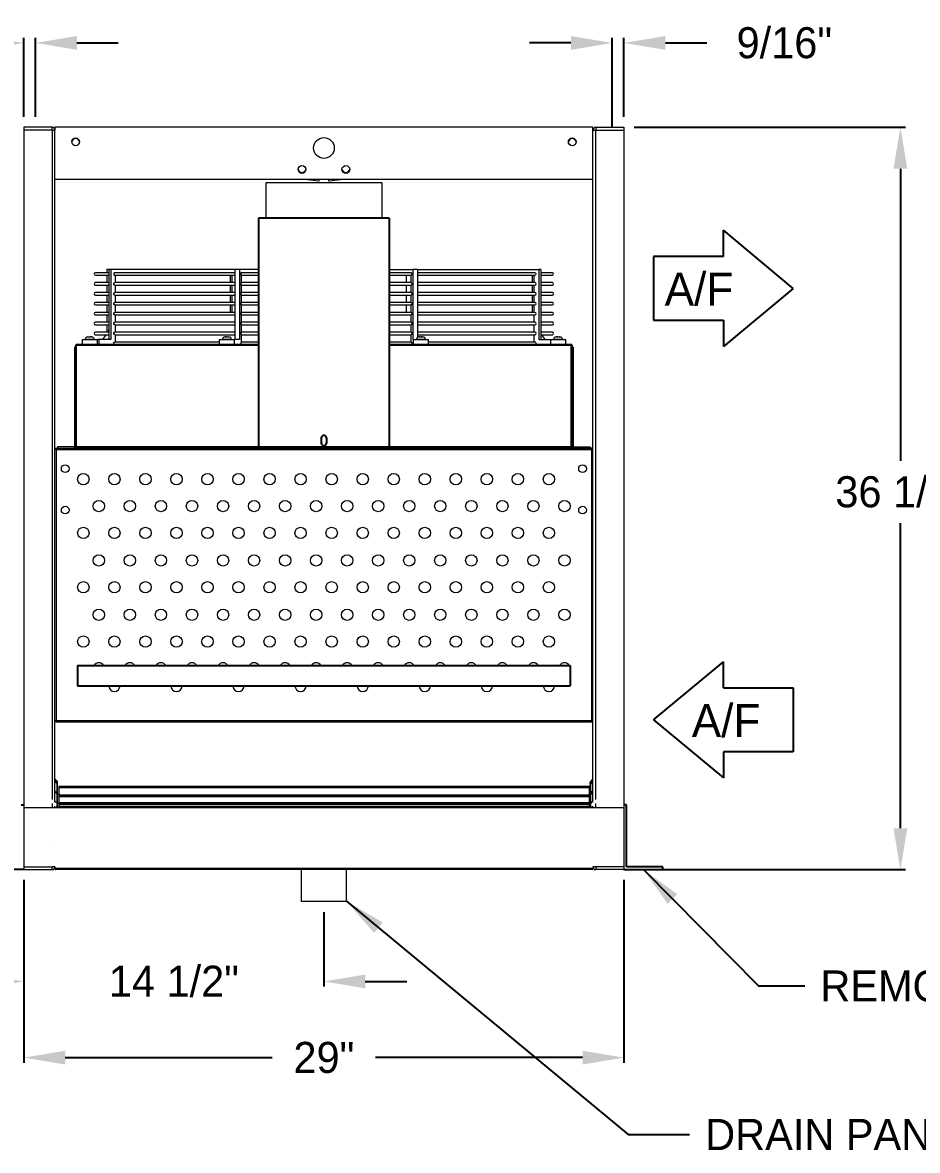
# Model space of a CAD drawing. Extents: x 6 to 271, y -23 to 146.
# Drawn here: x 62 to 105.2, y 32.1 to 86.6 of the extents above; entities that cross this region are included whole.
import ezdxf

# ---------------------------------------------------------------- set-up
doc = ezdxf.new("R2010")
doc.units = 0
doc.header["$MEASUREMENT"] = 0
doc.layers.get('0').update_dxf_attribs({"linetype": 'CONTINUOUS'})
doc.layers.get('Defpoints').update_dxf_attribs({"linetype": 'CONTINUOUS'})
doc.dimstyles.get("Standard").update_dxf_attribs({"dimtxt": 1.5, "dimasz": 2, "dimexe": 0.25, "dimexo": 0.5, "dimgap": 0.75, "dimtad": 0, "dimtih": 1, "dimtoh": 1, "dimdec": 4, "dimzin": 0, "dimdsep": 46, "dimlunit": 5, "dimtxsty": 'STANDARD', "dimcen": 0.125, "dimclrd": 1, "dimclre": 1, "dimclrt": 1, "dimadec": 0, "dimazin": 0, "dimtfac": 1, "dimtdec": 4, "dimtofl": 0, "dimtmove": 0, "dimatfit": 3, "dimfxl": 1, "dimfrac": 2, "dimtolj": 1, "dimtzin": 0, "dimarcsym": 0})

# ---------------------------------------------------------------- blocks, each defined once
blk = doc.blocks.new('*D24')
at = {"color": 7, "lineweight": -2}
for p, q in [((62.042, 45.186), (62.042, 36.347)), ((91.042, 45.186), (91.042, 36.347)), ((64.042, 36.597), (74.042, 36.597)), ((89.042, 36.597), (79.042, 36.597))]:
    blk.add_line(p, q, dxfattribs=at)
at = {"color": 7}
for points in [[(64.042, 36.93), (64.042, 36.263), (62.042, 36.597)], [(89.042, 36.93), (89.042, 36.263), (91.042, 36.597)]]:
    blk.add_solid(points, dxfattribs=at)
at = {"layer": 'Defpoints', "color": 0}
for p in [(62.042, 45.686), (91.042, 45.686), (91.042, 36.597)]:
    blk.add_point(p, dxfattribs=at)
at = {"color": 7, "insert": (76.542, 36.597), "char_height": 1.5, "attachment_point": 5}
blk.add_mtext('\\A1;29"', dxfattribs=at)
blk = doc.blocks.new('*D25')
at = {"color": 7, "lineweight": -2}
for p, q in [((62.042, 45.186), (62.042, 40.03)), ((76.542, 43.635), (76.542, 40.03)), ((60.042, 40.28), (58.042, 40.28)), ((78.542, 40.28), (80.542, 40.28))]:
    blk.add_line(p, q, dxfattribs=at)
at = {"color": 7}
for points in [[(60.042, 40.613), (60.042, 39.947), (62.042, 40.28)], [(78.542, 40.613), (78.542, 39.947), (76.542, 40.28)]]:
    blk.add_solid(points, dxfattribs=at)
at = {"layer": 'Defpoints', "color": 0}
for p in [(62.042, 45.686), (76.542, 44.135), (62.042, 40.28)]:
    blk.add_point(p, dxfattribs=at)
at = {"color": 7, "insert": (69.292, 40.28), "char_height": 1.5, "attachment_point": 5}
blk.add_mtext('\\A1;14 1/2"', dxfattribs=at)
blk = doc.blocks.new('Air Flow Arror')
for p, q in [((-1.543, 6.735), (-4.35, 3.368)), ((-1.543, 6.735), (1.263, 3.368)), ((-3.087, 3.368), (-4.35, 3.368)), ((-3.087, 3.368), (-3.087, 0)), ((0, 0), (0, 3.368)), ((0, 3.368), (1.263, 3.368)), ((-3.087, 0), (0, 0))]:
    blk.add_line(p, q)
blk.add_text('A/F', height=1.5938, rotation=90).set_placement((-0.712, 0.532))
blk = doc.blocks.new('099front')
at = {"color": 0, "ltscale": 7}
for p, q in [((59.351, 106.851), (53.039, 106.851)), ((53.039, 106.851), (53.039, 95.789)), ((59.351, 106.851), (59.351, 95.789)), ((56.07, 96.226), (56.07, 95.976)), ((56.32, 96.226), (56.32, 95.976)), ((53.039, 95.789), (59.351, 95.789))]:
    blk.add_line(p, q, dxfattribs=at)
for centre, start, end in [((56.195, 96.226), 0, 180), ((56.195, 95.976), 180, 0)]:
    blk.add_arc(centre, 0.125, start, end, dxfattribs=at)
blk = doc.blocks.new('*D29')
at = {"color": 7, "lineweight": -2}
for p, q in [((88.479, 85.64), (86.479, 85.64)), ((90.479, 82.061), (90.479, 85.89)), ((91.042, 82.061), (91.042, 85.89)), ((93.042, 85.64), (95.042, 85.64))]:
    blk.add_line(p, q, dxfattribs=at)
at = {"color": 7}
for points in [[(88.479, 85.973), (88.479, 85.306), (90.479, 85.64)], [(93.042, 85.973), (93.042, 85.306), (91.042, 85.64)]]:
    blk.add_solid(points, dxfattribs=at)
at = {"layer": 'Defpoints', "color": 0}
for p in [(90.479, 85.64), (90.479, 81.561), (91.042, 81.561)]:
    blk.add_point(p, dxfattribs=at)
at = {"color": 7, "insert": (98.792, 85.64), "char_height": 1.5, "attachment_point": 5}
blk.add_mtext('\\A1;9/16"', dxfattribs=at)
blk = doc.blocks.new('*D30')
at = {"color": 7, "lineweight": -2}
for p, q in [((60.042, 85.64), (58.042, 85.64)), ((62.042, 82.061), (62.042, 85.89)), ((62.604, 82.061), (62.604, 85.89)), ((64.604, 85.64), (66.604, 85.64))]:
    blk.add_line(p, q, dxfattribs=at)
at = {"color": 7}
for points in [[(60.042, 85.973), (60.042, 85.306), (62.042, 85.64)], [(64.604, 85.973), (64.604, 85.306), (62.604, 85.64)]]:
    blk.add_solid(points, dxfattribs=at)
at = {"layer": 'Defpoints', "color": 0}
for p in [(62.042, 85.64), (62.042, 81.561), (62.604, 81.561)]:
    blk.add_point(p, dxfattribs=at)
at = {"color": 7, "insert": (54.292, 85.64), "char_height": 1.5, "attachment_point": 5}
blk.add_mtext('\\A1;9/16"', dxfattribs=at)

msp = doc.modelspace()

# ---------------------------------------------------------------- linework, layer by layer
at = {"color": 7}
for p, q in [((90.47937, 81.56115), (90.47937, 82.69533)), ((91.54187, 81.56115), (104.65054, 81.56115)), ((104.40054, 79.56115), (104.40054, 65.43615)), ((104.40054, 47.68615), (104.40054, 62.43615)), ((92.47735, 52.92087), (95.84505, 55.72717)), ((95.84505, 54.46433), (95.84505, 55.72717)), ((64.64187, 55.54908), (88.44187, 55.54908)), ((64.64187, 55.54908), (64.64187, 54.56965)), ((88.44187, 55.54908), (88.44187, 54.56965)), ((64.64187, 54.56965), (88.44187, 54.56965)), ((95.84505, 54.46433), (99.21275, 54.46433)), ((99.21275, 54.46433), (99.21275, 51.3774)), ((92.47735, 52.92087), (95.84505, 50.11456)), ((99.21275, 51.3774), (95.84505, 51.3774)), ((95.84505, 51.3774), (95.84505, 50.11456)), ((61.91687, 48.81115), (62.04187, 48.81115)), ((91.16687, 48.81115), (91.04187, 48.81115)), ((91.16687, 45.81115), (91.16687, 48.81115)), ((92.91687, 45.81115), (91.16687, 45.81115)), ((92.91687, 45.68615), (92.91687, 45.81115)), ((62.04187, 45.68615), (60.16687, 45.68615)), ((91.04187, 45.68615), (92.91687, 45.68615)), ((91.54187, 45.68615), (104.65054, 45.68615))]:
    msp.add_line(p, q, dxfattribs=at)
at = {"color": 7, "linetype": 'Continuous', "lineweight": 15}
for p, q in [((62.04187, 81.56115), (62.04187, 81.42665)), ((63.40637, 81.56115), (62.04187, 81.56115)), ((63.40637, 81.42665), (62.04187, 81.42665)), ((62.04187, 81.42565), (62.04187, 45.82165)), ((63.40637, 81.42565), (62.04187, 81.42565)), ((63.40637, 81.42665), (63.40637, 81.56115)), ((63.40637, 81.42565), (63.54187, 81.42565)), ((63.40637, 81.42565), (63.40637, 49.07531)), ((89.54187, 81.56115), (63.54187, 81.56115)), ((63.54187, 81.56115), (63.54187, 81.42565)), ((63.54187, 48.93983), (63.54187, 81.42565)), ((89.54187, 81.42565), (89.54187, 81.56115)), ((89.54187, 81.42565), (89.67737, 81.42565)), ((89.54187, 48.93983), (89.54187, 81.42565)), ((89.67737, 81.56115), (89.67737, 81.42665)), ((89.67737, 81.56115), (91.04187, 81.56115)), ((89.67737, 81.42665), (91.04187, 81.42665)), ((89.67737, 81.42565), (91.04187, 81.42565)), ((89.67737, 49.07531), (89.67737, 81.42565)), ((91.04187, 81.56115), (91.04187, 81.42665)), ((91.04187, 81.42565), (91.04187, 45.82165)), ((63.54187, 79.06115), (89.54187, 79.06115)), ((76.30296, 78.96483), (75.46819, 79.06115)), ((76.31407, 79.06115), (76.30296, 78.96483)), ((76.78079, 78.96483), (76.76967, 79.06115)), ((77.61555, 79.06115), (76.78079, 78.96483)), ((79.35437, 78.87215), (73.72937, 78.87215)), ((66.05485, 74.68615), (66.05485, 74.53127)), ((66.14823, 74.68615), (66.05485, 74.68615)), ((66.2416, 74.68615), (66.14823, 74.68615)), ((66.14823, 74.68615), (66.14823, 71.30515)), ((66.2416, 74.68615), (66.2416, 71.30515)), ((72.23668, 74.68615), (66.2416, 74.68615)), ((72.46211, 74.68615), (72.23668, 74.68615)), ((72.23668, 74.68615), (72.23668, 71.30515)), ((72.46211, 74.68615), (72.46211, 71.30515)), ((73.38562, 74.68615), (72.46211, 74.68615)), ((79.69812, 74.68615), (80.84706, 74.68615)), ((80.84706, 74.68615), (80.84706, 71.30515)), ((81.07249, 74.68615), (80.84706, 74.68615)), ((81.07249, 74.68615), (81.07249, 71.41324)), ((81.07249, 74.68615), (86.93551, 74.68615)), ((86.93551, 74.68615), (86.93551, 71.30515)), ((87.02889, 74.68615), (86.93551, 74.68615)), ((87.02889, 74.68615), (87.02889, 71.30515)), ((66.14823, 74.53127), (65.50176, 74.53127)), ((65.50176, 74.41127), (66.14823, 74.41127)), ((66.05485, 74.41127), (66.05485, 74.0526)), ((66.43801, 74.41127), (72.23668, 74.41127)), ((72.23668, 74.53127), (66.43807, 74.53127)), ((66.46703, 74.0526), (66.46703, 74.41127)), ((72.01126, 74.41127), (72.01126, 74.0526)), ((72.10463, 74.0526), (72.10463, 74.41127)), ((72.54346, 74.41127), (73.38562, 74.41127)), ((73.38562, 74.53127), (72.54359, 74.53127)), ((72.55548, 74.0526), (72.55548, 74.41127)), ((80.76674, 74.53127), (79.69812, 74.53127)), ((79.69812, 74.41127), (80.76674, 74.41127)), ((80.52826, 74.0526), (80.52826, 74.41127)), ((80.75368, 74.0526), (80.75368, 74.41127)), ((86.74161, 74.53127), (81.07249, 74.53127)), ((81.07249, 74.41127), (86.74161, 74.41127)), ((86.61671, 74.0526), (86.61671, 74.41127)), ((86.71009, 74.0526), (86.71009, 74.41127)), ((87.58199, 74.53127), (87.02889, 74.53127)), ((87.02889, 74.41127), (87.58199, 74.41127)), ((66.14823, 74.0526), (65.50176, 74.0526)), ((65.50176, 73.9326), (66.14823, 73.9326)), ((66.05485, 73.9326), (66.05485, 73.57394)), ((66.43801, 73.9326), (72.23668, 73.9326)), ((72.23668, 74.0526), (66.43807, 74.0526)), ((66.46703, 73.57394), (66.46703, 73.9326)), ((72.01126, 73.9326), (72.01126, 73.57394)), ((72.10463, 73.57394), (72.10463, 73.9326)), ((72.54346, 73.9326), (73.38562, 73.9326)), ((73.38562, 74.0526), (72.54359, 74.0526)), ((72.55548, 73.57394), (72.55548, 73.9326)), ((80.76674, 74.0526), (79.69812, 74.0526)), ((79.69812, 73.9326), (80.76674, 73.9326)), ((80.52826, 73.57394), (80.52826, 73.9326)), ((80.75368, 73.57394), (80.75368, 73.9326)), ((86.74161, 74.0526), (81.07249, 74.0526)), ((81.07249, 73.9326), (86.74161, 73.9326)), ((86.61671, 73.57394), (86.61671, 73.9326)), ((86.71009, 73.57394), (86.71009, 73.9326)), ((87.58199, 74.0526), (87.02889, 74.0526)), ((87.02889, 73.9326), (87.58199, 73.9326)), ((66.14823, 73.57394), (65.50176, 73.57394)), ((65.50176, 73.45394), (66.14823, 73.45394)), ((66.14823, 73.09527), (65.50176, 73.09527)), ((66.05485, 73.45394), (66.05485, 73.09527)), ((66.43801, 73.45394), (72.23668, 73.45394)), ((72.23668, 73.57394), (66.43807, 73.57394)), ((72.23668, 73.09527), (66.43807, 73.09527)), ((66.46703, 73.09527), (66.46703, 73.45394)), ((72.01126, 73.45394), (72.01126, 73.09527)), ((72.10463, 73.09527), (72.10463, 73.45394)), ((72.54346, 73.45394), (73.38562, 73.45394)), ((73.38562, 73.57394), (72.54359, 73.57394)), ((73.38562, 73.09527), (72.54359, 73.09527)), ((72.55548, 73.09527), (72.55548, 73.45394)), ((80.76674, 73.57394), (79.69812, 73.57394)), ((79.69812, 73.45394), (80.76674, 73.45394)), ((80.76674, 73.09527), (79.69812, 73.09527)), ((80.52826, 73.09527), (80.52826, 73.45394)), ((80.75368, 73.09527), (80.75368, 73.45394)), ((86.74161, 73.57394), (81.07249, 73.57394)), ((81.07249, 73.45394), (86.74161, 73.45394)), ((86.74161, 73.09527), (81.07249, 73.09527)), ((86.61671, 73.09527), (86.61671, 73.45394)), ((86.71009, 73.09527), (86.71009, 73.45394)), ((87.58199, 73.57394), (87.02889, 73.57394)), ((87.02889, 73.45394), (87.58199, 73.45394)), ((87.58199, 73.09527), (87.02889, 73.09527)), ((65.50176, 72.97527), (66.14823, 72.97527)), ((66.14823, 72.6166), (65.50176, 72.6166)), ((66.05485, 72.97527), (66.05485, 72.6166)), ((66.43801, 72.97527), (72.23668, 72.97527)), ((72.23668, 72.6166), (66.43807, 72.6166)), ((66.46703, 72.6166), (66.46703, 72.97527)), ((72.01126, 72.97527), (72.01126, 72.6166)), ((72.10463, 72.6166), (72.10463, 72.97527)), ((72.54346, 72.97527), (73.38562, 72.97527)), ((73.38562, 72.6166), (72.54359, 72.6166)), ((72.55548, 72.6166), (72.55548, 72.97527)), ((79.69812, 72.97527), (80.76674, 72.97527)), ((80.76674, 72.6166), (79.69812, 72.6166)), ((80.52826, 72.6166), (80.52826, 72.97527)), ((80.75368, 72.6166), (80.75368, 72.97527)), ((81.07249, 72.97527), (86.74161, 72.97527)), ((86.74161, 72.6166), (81.07249, 72.6166)), ((86.61671, 72.6166), (86.61671, 72.97527)), ((86.71009, 72.6166), (86.71009, 72.97527)), ((87.02889, 72.97527), (87.58199, 72.97527)), ((87.58199, 72.6166), (87.02889, 72.6166)), ((65.50176, 72.49661), (66.14823, 72.49661)), ((66.14823, 72.13794), (65.50176, 72.13794)), ((65.50176, 72.01794), (66.14823, 72.01794)), ((66.05485, 72.49661), (66.05485, 72.13794)), ((66.05485, 72.01794), (66.05485, 71.65927)), ((66.43801, 72.49661), (72.23668, 72.49661)), ((66.43801, 72.01794), (72.23668, 72.01794)), ((72.23668, 72.13794), (66.43807, 72.13794)), ((66.46703, 72.13794), (66.46703, 72.49661)), ((66.46703, 71.65927), (66.46703, 72.01794)), ((72.54346, 72.49661), (73.38562, 72.49661)), ((72.54346, 72.01794), (73.38562, 72.01794)), ((73.38562, 72.13794), (72.54359, 72.13794)), ((72.55548, 72.13794), (72.55548, 72.49661)), ((72.55548, 71.65927), (72.55548, 72.01794)), ((79.69812, 72.49661), (80.76674, 72.49661)), ((80.76674, 72.13794), (79.69812, 72.13794)), ((79.69812, 72.01794), (80.76674, 72.01794)), ((80.75368, 72.13794), (80.75368, 72.49661)), ((80.75368, 71.65927), (80.75368, 72.01794)), ((81.07249, 72.49661), (86.74161, 72.49661)), ((86.74161, 72.13794), (81.07249, 72.13794)), ((81.07249, 72.01794), (86.74161, 72.01794)), ((86.71009, 72.13794), (86.71009, 72.49661)), ((86.71009, 71.65927), (86.71009, 72.01794)), ((87.02889, 72.49661), (87.58199, 72.49661)), ((87.58199, 72.13794), (87.02889, 72.13794)), ((87.02889, 72.01794), (87.58199, 72.01794)), ((65.1296, 71.43015), (65.12975, 71.43015)), ((65.13248, 71.43015), (65.12975, 71.43015)), ((65.13248, 71.43015), (65.14299, 71.43015)), ((65.15367, 71.43015), (65.14299, 71.43015)), ((65.15367, 71.43015), (65.22971, 71.43015)), ((65.24126, 71.43015), (65.22971, 71.43015)), ((65.24754, 71.43015), (65.24126, 71.43015)), ((65.24754, 71.43015), (65.27291, 71.43015)), ((65.28745, 71.43015), (65.27291, 71.43015)), ((65.28745, 71.43015), (65.3191, 71.43015)), ((66.14823, 71.65927), (65.50176, 71.65927)), ((65.50176, 71.53927), (66.14823, 71.53927)), ((66.43801, 71.53927), (72.23668, 71.53927)), ((72.23668, 71.65927), (66.43807, 71.65927)), ((66.46703, 71.18061), (66.46703, 71.53927)), ((71.75925, 71.43015), (71.7909, 71.43015)), ((71.80544, 71.43015), (71.7909, 71.43015)), ((71.80544, 71.43015), (71.83081, 71.43015)), ((71.83709, 71.43015), (71.83081, 71.43015)), ((71.84864, 71.43015), (71.83709, 71.43015)), ((71.84864, 71.43015), (71.92468, 71.43015)), ((71.93536, 71.43015), (71.92468, 71.43015)), ((71.93536, 71.43015), (71.94587, 71.43015)), ((71.9486, 71.43015), (71.94587, 71.43015)), ((71.9486, 71.43015), (71.94875, 71.43015)), ((72.54346, 71.53927), (73.38562, 71.53927)), ((73.38562, 71.65927), (72.54359, 71.65927)), ((72.55548, 71.18061), (72.55548, 71.53927)), ((80.76674, 71.65927), (79.69812, 71.65927)), ((79.69812, 71.53927), (80.76674, 71.53927)), ((80.75368, 71.18061), (80.75368, 71.53927)), ((86.74161, 71.65927), (81.07249, 71.65927)), ((81.07249, 71.53927), (86.74161, 71.53927)), ((81.13499, 71.43015), (81.13514, 71.43015)), ((81.13787, 71.43015), (81.13514, 71.43015)), ((81.13787, 71.43015), (81.14838, 71.43015)), ((81.15906, 71.43015), (81.14838, 71.43015)), ((81.15906, 71.43015), (81.2351, 71.43015)), ((81.24665, 71.43015), (81.2351, 71.43015)), ((81.25293, 71.43015), (81.24665, 71.43015)), ((81.25293, 71.43015), (81.2783, 71.43015)), ((81.29284, 71.43015), (81.2783, 71.43015)), ((81.29284, 71.43015), (81.32449, 71.43015)), ((86.71009, 71.18061), (86.71009, 71.53927)), ((87.58199, 71.65927), (87.02889, 71.65927)), ((87.02889, 71.53927), (87.58199, 71.53927)), ((87.76464, 71.43015), (87.79629, 71.43015)), ((87.81083, 71.43015), (87.79629, 71.43015)), ((87.81083, 71.43015), (87.8362, 71.43015)), ((87.84248, 71.43015), (87.8362, 71.43015)), ((87.85404, 71.43015), (87.84248, 71.43015)), ((87.85404, 71.43015), (87.93008, 71.43015)), ((87.94075, 71.43015), (87.93008, 71.43015)), ((87.94075, 71.43015), (87.95126, 71.43015)), ((87.95399, 71.43015), (87.95126, 71.43015)), ((87.95399, 71.43015), (87.95414, 71.43015)), ((64.54187, 70.93615), (64.49187, 70.93615)), ((64.49187, 70.93615), (64.49187, 66.11215)), ((64.54187, 71.01015), (64.54187, 71.01235)), ((64.59187, 71.01015), (64.54187, 71.01015)), ((64.54187, 71.01015), (64.54187, 71.00915)), ((64.54187, 71.00915), (64.54187, 70.93615)), ((64.54187, 70.93615), (64.54187, 66.11215)), ((64.59067, 71.06115), (64.59287, 71.06115)), ((64.59287, 71.01015), (64.59287, 71.06115)), ((73.38562, 71.06115), (64.59287, 71.06115)), ((64.59287, 66.11215), (64.59287, 71.01015)), ((73.38562, 71.01015), (64.59287, 71.01015)), ((64.85535, 71.30515), (65.36556, 71.30515)), ((65.4431, 71.30615), (65.0056, 71.30615)), ((65.36556, 71.30515), (65.59335, 71.30515)), ((65.65863, 71.30515), (65.59335, 71.30515)), ((65.65863, 71.30515), (65.65863, 71.06115)), ((66.2416, 71.30515), (65.65863, 71.30515)), ((71.485, 71.18061), (66.43807, 71.18061)), ((71.485, 71.30515), (71.99521, 71.30515)), ((72.07275, 71.30615), (71.63525, 71.30615)), ((71.99521, 71.30515), (72.223, 71.30515)), ((72.46211, 71.30515), (72.223, 71.30515)), ((73.38562, 71.18061), (72.54359, 71.18061)), ((80.76674, 71.18061), (79.69812, 71.18061)), ((88.49087, 71.06115), (79.69812, 71.06115)), ((88.49087, 71.01015), (79.69812, 71.01015)), ((80.84706, 71.30515), (80.86074, 71.30515)), ((80.86074, 71.30515), (81.37095, 71.30515)), ((81.02764, 71.30615), (81.01099, 71.30615)), ((81.44849, 71.30615), (81.02764, 71.30615)), ((81.37095, 71.30515), (81.59874, 71.30515)), ((86.74161, 71.18061), (81.59874, 71.18061)), ((86.93551, 71.30515), (87.49039, 71.30515)), ((87.49039, 71.30515), (88.00061, 71.30515)), ((87.77568, 71.30615), (87.64064, 71.30615)), ((88.07815, 71.30615), (87.77568, 71.30615)), ((88.00061, 71.30515), (88.22839, 71.30515)), ((88.49087, 71.01015), (88.49087, 71.06115)), ((88.49087, 71.06115), (88.49307, 71.06115)), ((88.49087, 66.11215), (88.49087, 71.01015)), ((88.49187, 71.01015), (88.54187, 71.01015)), ((88.54187, 71.01235), (88.54187, 71.01015)), ((88.54187, 71.00915), (88.54187, 71.01015)), ((88.54187, 71.00915), (88.54187, 70.93615)), ((88.54187, 70.93615), (88.54187, 66.11215)), ((88.54187, 70.93615), (88.59187, 70.93615)), ((88.59187, 70.93615), (88.59187, 66.11215)), ((63.54187, 65.99765), (63.60587, 65.99765)), ((63.60487, 65.99715), (63.54187, 65.99715)), ((63.60487, 65.99715), (63.60487, 52.87515)), ((63.60487, 65.99715), (63.60587, 65.99715)), ((63.60537, 66.06115), (63.60537, 65.99865)), ((63.60537, 66.06115), (64.47837, 66.06115)), ((63.60537, 65.99865), (64.47837, 65.99865)), ((63.60587, 65.99715), (63.60587, 65.99815)), ((63.60587, 65.99815), (64.60437, 65.99815)), ((63.60587, 65.99715), (63.60587, 52.87515)), ((63.60587, 65.99715), (89.47787, 65.99715)), ((63.66687, 66.11115), (63.66687, 66.06115)), ((64.49087, 66.11115), (63.66687, 66.11115)), ((64.49087, 66.06115), (64.47837, 66.06115)), ((64.47837, 65.99865), (64.47837, 66.06115)), ((64.49087, 66.06115), (64.49087, 66.11115)), ((64.49187, 66.11215), (64.54187, 66.11215)), ((64.59287, 66.11215), (64.54187, 66.11215)), ((64.54187, 66.06115), (64.54187, 65.99715)), ((64.54187, 66.06115), (64.59287, 66.06115)), ((64.59287, 66.11215), (64.59287, 66.11115)), ((88.49087, 66.11215), (64.59287, 66.11215)), ((64.59287, 66.06115), (64.59287, 66.11115)), ((64.59287, 66.11115), (88.49087, 66.11115)), ((64.59287, 66.06115), (64.60437, 66.06115)), ((64.60437, 65.99815), (64.60437, 66.06115)), ((64.60437, 66.06115), (88.47937, 66.06115)), ((88.47937, 66.06115), (88.49087, 66.06115)), ((88.47937, 66.06115), (88.47937, 65.99815)), ((88.47937, 65.99815), (89.47787, 65.99815)), ((88.49087, 66.11115), (88.49087, 66.11215)), ((88.54187, 66.11215), (88.49087, 66.11215)), ((88.49087, 66.06115), (88.49087, 66.11115)), ((88.49087, 66.06115), (88.54187, 66.06115)), ((88.54187, 66.11215), (88.59187, 66.11215)), ((88.54187, 66.06115), (88.54187, 65.99715)), ((88.59287, 66.11115), (88.59287, 66.06115)), ((88.59287, 66.11115), (89.41687, 66.11115)), ((88.59287, 66.06115), (88.60537, 66.06115)), ((88.60537, 66.06115), (88.60537, 65.99865)), ((89.47837, 66.06115), (88.60537, 66.06115)), ((89.47837, 65.99865), (88.60537, 65.99865)), ((89.41687, 66.11115), (89.41687, 66.06115)), ((89.47787, 65.99815), (89.47787, 65.99715)), ((89.47787, 65.99765), (89.54187, 65.99765)), ((89.47787, 65.99715), (89.47787, 52.87515)), ((89.47787, 65.99715), (89.47887, 65.99715)), ((89.47837, 65.99865), (89.47837, 66.06115)), ((89.47887, 65.99715), (89.47887, 52.87515)), ((89.54187, 65.99715), (89.47887, 65.99715)), ((63.60487, 52.87515), (63.54187, 52.87515)), ((63.60487, 52.87515), (63.60587, 52.87515)), ((63.60587, 52.87515), (63.60587, 52.87415)), ((63.60587, 52.87515), (89.47787, 52.87515)), ((63.60587, 52.81115), (63.60587, 52.87415)), ((89.47787, 52.87415), (63.60587, 52.87415)), ((89.47787, 52.81115), (63.60587, 52.81115)), ((89.47787, 52.87415), (89.47787, 52.87515)), ((89.47787, 52.87515), (89.47887, 52.87515)), ((89.47787, 52.81115), (89.47787, 52.87415)), ((89.54187, 52.87515), (89.47887, 52.87515)), ((63.54187, 50.0679), (63.64827, 49.96151)), ((63.64827, 49.87852), (63.54187, 49.98491)), ((63.54187, 49.93983), (63.64827, 49.83344)), ((63.64808, 49.83363), (63.66687, 49.83363)), ((63.64827, 49.87852), (63.64827, 49.96151)), ((63.64827, 49.37852), (63.64827, 49.83344)), ((63.66687, 49.83363), (63.66687, 49.91662)), ((63.66687, 49.78854), (63.66687, 49.83363)), ((63.66687, 49.33363), (63.66687, 49.78854)), ((63.66787, 49.91662), (63.66787, 49.91559)), ((63.66787, 49.32549), (63.66787, 49.91559)), ((89.35287, 49.7076), (63.73087, 49.7076)), ((63.73087, 49.7076), (63.73087, 49.70045)), ((89.35287, 49.70045), (63.73087, 49.70045)), ((63.73087, 49.70045), (63.73087, 49.63541)), ((89.35287, 49.63541), (63.73087, 49.63541)), ((63.73087, 49.63541), (63.73087, 49.32445)), ((89.35287, 49.7076), (89.35287, 49.70045)), ((89.35287, 49.70045), (89.35287, 49.63541)), ((89.35287, 49.63541), (89.35287, 49.27645)), ((89.41687, 49.64361), (89.35387, 49.64361)), ((89.35387, 49.63646), (89.35387, 49.64361)), ((89.35387, 49.63646), (89.41687, 49.63646)), ((89.41587, 49.91662), (89.41587, 49.91559)), ((89.41587, 49.91559), (89.41587, 49.64361)), ((89.41687, 49.83363), (89.41687, 49.91662)), ((89.41687, 49.83363), (89.43566, 49.83363)), ((89.41687, 49.83363), (89.41687, 49.78854)), ((89.41687, 49.33363), (89.41687, 49.78854)), ((89.54187, 50.0679), (89.43547, 49.96151)), ((89.43547, 49.87852), (89.54187, 49.98491)), ((89.43547, 49.87852), (89.43547, 49.96151)), ((89.54187, 49.93983), (89.43547, 49.83344)), ((89.43547, 49.37852), (89.43547, 49.83344)), ((63.64827, 49.37852), (63.54187, 49.48491)), ((63.54187, 49.43983), (63.64827, 49.33344)), ((63.64808, 49.33363), (63.66687, 49.33363)), ((63.64827, 48.87852), (63.64827, 49.33344)), ((63.66687, 49.28854), (63.66687, 49.33363)), ((63.66687, 49.32549), (63.73087, 49.32549)), ((63.66687, 49.32445), (63.73087, 49.32445)), ((63.66687, 48.83363), (63.66687, 49.28854)), ((89.35287, 49.27645), (63.73087, 49.27645)), ((63.73087, 49.27645), (63.73087, 49.26931)), ((89.35287, 49.26931), (63.73087, 49.26931)), ((63.73087, 49.26931), (63.73087, 49.20426)), ((89.35287, 49.20426), (63.73087, 49.20426)), ((63.73087, 49.20426), (63.73087, 48.90432)), ((89.35287, 49.27645), (89.35287, 49.26931)), ((89.35287, 49.26931), (89.35287, 49.20426)), ((89.35287, 49.20426), (89.35287, 48.90432)), ((89.41687, 49.21246), (89.35387, 49.21246)), ((89.35387, 49.20531), (89.35387, 49.21246)), ((89.35387, 49.20531), (89.41687, 49.20531)), ((89.41687, 49.33363), (89.43566, 49.33363)), ((89.41687, 49.33363), (89.41687, 49.28854)), ((89.41687, 48.83363), (89.41687, 49.28854)), ((89.43547, 49.37852), (89.54187, 49.48491)), ((89.54187, 49.43983), (89.43547, 49.33344)), ((89.43547, 48.87852), (89.43547, 49.33344)), ((62.04187, 48.68916), (63.66687, 48.68916)), ((63.40637, 48.88755), (63.40637, 48.68916)), ((63.64827, 48.87852), (63.54187, 48.98491)), ((63.54187, 48.68813), (63.54187, 48.75206)), ((63.54187, 48.68813), (91.04187, 48.68813)), ((63.59187, 48.68813), (63.59187, 48.70207)), ((63.59187, 48.52221), (63.59287, 48.52221)), ((63.59187, 48.52118), (63.59287, 48.52118)), ((89.49087, 48.68895), (63.59287, 48.68895)), ((63.59287, 48.68813), (63.59287, 48.68895)), ((89.49087, 48.68813), (63.59287, 48.68813)), ((63.60408, 48.68987), (63.64827, 48.73405)), ((63.60437, 48.68916), (63.60437, 48.68895)), ((63.64808, 48.83363), (63.66687, 48.83363)), ((63.64827, 48.73405), (63.64827, 48.83344)), ((63.66687, 48.89434), (63.73087, 48.89434)), ((63.66687, 48.89331), (63.73087, 48.89331)), ((63.66687, 48.78854), (63.66687, 48.83363)), ((63.66687, 48.68916), (63.66687, 48.78854)), ((63.66687, 48.68916), (63.66687, 48.68895)), ((63.66787, 48.68916), (63.66787, 48.69018)), ((89.41587, 48.69018), (63.66787, 48.69018)), ((89.41587, 48.68916), (63.66787, 48.68916)), ((63.66787, 48.68916), (63.66787, 48.68895)), ((89.35287, 48.90432), (63.73087, 48.90432)), ((63.73087, 48.90432), (63.73087, 48.89717)), ((89.35287, 48.89717), (63.73087, 48.89717)), ((63.73087, 48.89717), (63.73087, 48.83213)), ((89.35287, 48.83213), (63.73087, 48.83213)), ((63.73087, 48.83213), (63.73087, 48.73629)), ((89.35287, 48.73629), (63.73087, 48.73629)), ((63.73087, 48.73629), (63.73087, 48.72914)), ((89.35287, 48.72914), (63.73087, 48.72914)), ((63.73087, 48.72914), (63.73087, 48.69018)), ((89.35287, 48.90432), (89.35287, 48.89717)), ((89.35287, 48.89717), (89.35287, 48.83213)), ((89.35287, 48.83213), (89.35287, 48.73629)), ((89.35287, 48.73629), (89.35287, 48.72914)), ((89.35287, 48.72914), (89.35287, 48.69018)), ((89.41687, 48.84033), (89.35387, 48.84033)), ((89.35387, 48.83318), (89.35387, 48.84033)), ((89.35387, 48.83318), (89.41687, 48.83318)), ((89.41587, 48.68916), (89.41587, 48.69018)), ((89.41587, 48.68895), (89.41587, 48.68916)), ((89.41687, 48.83363), (89.43566, 48.83363)), ((89.41687, 48.83363), (89.41687, 48.78854)), ((89.41687, 48.68916), (89.41687, 48.78854)), ((89.41687, 48.68916), (89.47937, 48.68916)), ((89.41687, 48.68895), (89.41687, 48.68916)), ((89.43547, 48.87852), (89.54187, 48.98491)), ((89.43547, 48.73405), (89.43547, 48.83344)), ((89.47966, 48.68987), (89.43547, 48.73405)), ((89.47937, 48.68895), (89.47937, 48.68916)), ((89.49087, 48.70107), (89.49087, 48.68895)), ((89.49087, 48.68813), (89.49087, 48.68895)), ((89.49187, 48.68813), (89.49187, 48.70207)), ((89.49187, 48.68813), (89.54187, 48.68813)), ((89.54187, 48.68813), (89.54187, 48.75206)), ((89.67737, 48.68813), (89.67737, 48.88755)), ((62.04187, 45.82165), (63.40637, 45.82165)), ((62.04187, 45.82065), (62.04187, 45.68615)), ((62.04187, 45.82065), (63.40637, 45.82065)), ((63.54187, 45.82165), (63.40637, 45.82165)), ((63.40637, 45.68615), (63.40637, 45.82065)), ((63.54187, 45.82165), (63.54187, 45.73953)), ((89.67737, 45.82165), (89.54187, 45.82165)), ((89.54187, 45.82165), (89.54187, 45.73953)), ((91.04187, 45.82165), (89.67737, 45.82165)), ((89.67737, 45.82065), (89.67737, 45.68615)), ((91.04187, 45.82065), (89.67737, 45.82065)), ((91.04187, 45.82065), (91.04187, 45.68615)), ((91.04187, 45.82065), (91.04187, 45.68615)), ((62.04187, 45.68615), (63.40637, 45.68615)), ((63.54187, 45.73953), (63.59187, 45.73953)), ((89.49087, 45.73953), (63.59287, 45.73953)), ((63.59287, 45.73853), (63.59287, 45.73953)), ((63.59287, 45.73853), (63.59287, 45.68854)), ((89.49087, 45.68937), (63.59287, 45.68937)), ((89.49087, 45.73953), (89.49087, 45.73853)), ((89.49087, 45.68854), (89.49087, 45.73853)), ((89.49187, 45.73953), (89.54187, 45.73953)), ((91.04187, 45.68615), (89.67737, 45.68615))]:
    msp.add_line(p, q, dxfattribs=at)
at = {"color": 7, "linetype": 'Continuous', "lineweight": 15, "flags": 128}
for points in [[(80.76674, 74.53127), (80.7668, 74.53127), (80.77607, 74.52609), (80.78375, 74.51156), (80.78853, 74.49016), (80.7896, 74.46554), (80.78676, 74.44189), (80.78051, 74.42326), (80.77191, 74.41281), (80.76674, 74.41127)], [(80.76674, 74.0526), (80.77099, 74.05156), (80.77936, 74.04273), (80.78578, 74.02615), (80.78925, 74.00439), (80.78925, 73.98081), (80.78578, 73.95905), (80.77936, 73.94248), (80.77099, 73.93364), (80.76674, 73.9326)], [(80.76674, 73.57394), (80.77099, 73.5729), (80.77936, 73.56406), (80.78578, 73.54748), (80.78925, 73.52573), (80.78925, 73.50215), (80.78578, 73.48039), (80.77936, 73.46381), (80.77099, 73.45497), (80.76674, 73.45394)], [(80.76674, 73.09527), (80.77099, 73.09423), (80.77936, 73.0854), (80.78578, 73.06882), (80.78925, 73.04706), (80.78925, 73.02348), (80.78578, 73.00172), (80.77936, 72.98514), (80.77099, 72.97631), (80.76674, 72.97527)], [(80.76674, 72.6166), (80.77099, 72.61557), (80.77936, 72.60673), (80.78578, 72.59015), (80.78925, 72.56839), (80.78925, 72.54481), (80.78578, 72.52306), (80.77936, 72.50648), (80.77099, 72.49764), (80.76674, 72.49661)], [(80.76674, 72.13794), (80.77099, 72.1369), (80.77936, 72.12806), (80.78578, 72.11149), (80.78925, 72.08973), (80.78925, 72.06615), (80.78578, 72.04439), (80.77936, 72.02781), (80.77099, 72.01898), (80.76674, 72.01794)], [(66.14823, 71.80407), (66.10967, 71.68782), (66.0977, 71.65927)], [(80.76674, 71.65927), (80.77099, 71.65823), (80.77936, 71.6494), (80.78578, 71.63282), (80.78925, 71.61106), (80.78925, 71.58748), (80.78578, 71.56572), (80.77936, 71.54915), (80.77099, 71.54031), (80.76674, 71.53927)], [(80.76674, 71.18061), (80.77125, 71.17944), (80.77969, 71.17016), (80.78607, 71.15301), (80.78937, 71.13071), (80.78909, 71.1068), (80.78769, 71.09603)], [(77.63562, 44.1534), (77.6301, 44.1516), (77.6105, 44.14958), (77.57696, 44.14761), (77.52993, 44.14571), (77.47002, 44.14391), (77.39801, 44.14224), (77.31484, 44.14071), (77.22159, 44.13935), (77.11948, 44.13817), (77.00984, 44.13719), (76.8941, 44.13642), (76.77377, 44.13588), (76.65041, 44.13556), (76.52564, 44.13547), (76.40109, 44.13562), (76.27836, 44.136), (76.15907, 44.1366), (76.04478, 44.13743), (75.93696, 44.13846), (75.83703, 44.13969), (75.74628, 44.14109), (75.66591, 44.14266), (75.59696, 44.14437), (75.54033, 44.14619), (75.49675, 44.14811), (75.4668, 44.1501), (75.45086, 44.15213), (75.44812, 44.1534)]]:
    msp.add_lwpolyline(points, dxfattribs=at)
at = {"color": 7, "linetype": 'Continuous', "lineweight": 15}
for centre, radius in [((64.54187, 80.86086), 0.1875), ((76.54187, 80.56115), 0.5), ((88.54187, 80.86086), 0.1875), ((75.48076, 79.52358), 0.1875), ((77.60298, 79.52358), 0.1875), ((64.04187, 65.06115), 0.1875), ((89.04187, 65.06115), 0.1875), ((64.91687, 64.55365), 0.275), ((66.41687, 64.55365), 0.275), ((67.91687, 64.55365), 0.275), ((69.41687, 64.55365), 0.275), ((70.91687, 64.55365), 0.275), ((72.41687, 64.55365), 0.275), ((73.91687, 64.55365), 0.275), ((75.41687, 64.55365), 0.275), ((76.91687, 64.55365), 0.275), ((78.41687, 64.55365), 0.275), ((79.91687, 64.55365), 0.275), ((81.41687, 64.55365), 0.275), ((82.91687, 64.55365), 0.275), ((84.41687, 64.55365), 0.275), ((85.91687, 64.55365), 0.275), ((87.41687, 64.55365), 0.275), ((64.04187, 63.06115), 0.1875), ((65.66687, 63.25465), 0.275), ((67.16687, 63.25465), 0.275), ((68.66687, 63.25465), 0.275), ((70.16687, 63.25465), 0.275), ((71.66687, 63.25465), 0.275), ((73.16687, 63.25465), 0.275), ((74.66687, 63.25465), 0.275), ((76.16687, 63.25465), 0.275), ((77.66687, 63.25465), 0.275), ((79.16687, 63.25465), 0.275), ((80.66687, 63.25465), 0.275), ((82.16687, 63.25465), 0.275), ((83.66687, 63.25465), 0.275), ((85.16687, 63.25465), 0.275), ((86.66687, 63.25465), 0.275), ((88.16687, 63.25465), 0.275), ((89.04187, 63.06115), 0.1875), ((64.91687, 61.95565), 0.275), ((66.41687, 61.95565), 0.275), ((67.91687, 61.95565), 0.275), ((69.41687, 61.95565), 0.275), ((70.91687, 61.95565), 0.275), ((72.41687, 61.95565), 0.275), ((73.91687, 61.95565), 0.275), ((75.41687, 61.95565), 0.275), ((76.91687, 61.95565), 0.275), ((78.41687, 61.95565), 0.275), ((79.91687, 61.95565), 0.275), ((81.41687, 61.95565), 0.275), ((82.91687, 61.95565), 0.275), ((84.41687, 61.95565), 0.275), ((85.91687, 61.95565), 0.275), ((87.41687, 61.95565), 0.275), ((65.66687, 60.62965), 0.275), ((67.16687, 60.62965), 0.275), ((68.66687, 60.62965), 0.275), ((70.16687, 60.62965), 0.275), ((71.66687, 60.62965), 0.275), ((73.16687, 60.62965), 0.275), ((74.66687, 60.62965), 0.275), ((76.16687, 60.62965), 0.275), ((77.66687, 60.62965), 0.275), ((79.16687, 60.62965), 0.275), ((80.66687, 60.62965), 0.275), ((82.16687, 60.62965), 0.275), ((83.66687, 60.62965), 0.275), ((85.16687, 60.62965), 0.275), ((86.66687, 60.62965), 0.275), ((88.16687, 60.62965), 0.275), ((64.91687, 59.33065), 0.275), ((66.41687, 59.33065), 0.275), ((67.91687, 59.33065), 0.275), ((69.41687, 59.33065), 0.275), ((70.91687, 59.33065), 0.275), ((72.41687, 59.33065), 0.275), ((73.91687, 59.33065), 0.275), ((75.41687, 59.33065), 0.275), ((76.91687, 59.33065), 0.275), ((78.41687, 59.33065), 0.275), ((79.91687, 59.33065), 0.275), ((81.41687, 59.33065), 0.275), ((82.91687, 59.33065), 0.275), ((84.41687, 59.33065), 0.275), ((85.91687, 59.33065), 0.275), ((87.41687, 59.33065), 0.275), ((65.66687, 58.00465), 0.275), ((67.16687, 58.00465), 0.275), ((68.66687, 58.00465), 0.275), ((70.16687, 58.00465), 0.275), ((71.66687, 58.00465), 0.275), ((73.16687, 58.00465), 0.275), ((74.66687, 58.00465), 0.275), ((76.16687, 58.00465), 0.275), ((77.66687, 58.00465), 0.275), ((79.16687, 58.00465), 0.275), ((80.66687, 58.00465), 0.275), ((82.16687, 58.00465), 0.275), ((83.66687, 58.00465), 0.275), ((85.16687, 58.00465), 0.275), ((86.66687, 58.00465), 0.275), ((88.16687, 58.00465), 0.275), ((64.91687, 56.70565), 0.275), ((66.41687, 56.70565), 0.275), ((67.91687, 56.70565), 0.275), ((69.41687, 56.70565), 0.275), ((70.91687, 56.70565), 0.275), ((72.41687, 56.70565), 0.275), ((73.91687, 56.70565), 0.275), ((75.41687, 56.70565), 0.275), ((76.91687, 56.70565), 0.275), ((78.41687, 56.70565), 0.275), ((79.91687, 56.70565), 0.275), ((81.41687, 56.70565), 0.275), ((82.91687, 56.70565), 0.275), ((84.41687, 56.70565), 0.275), ((85.91687, 56.70565), 0.275), ((87.41687, 56.70565), 0.275)]:
    msp.add_circle(centre, radius, dxfattribs=at)
for centre, radius, start, end in [((63.40637, 81.42565), 0.1355, 0, 90), ((63.40637, 81.42565), 0.001, 0, 90), ((89.67737, 81.42565), 0.1355, 90, 180), ((89.67737, 81.42565), 0.001, 90, 180), ((64.54187, 80.8252), 0.1875, 5.456907, 174.543093), ((88.54187, 80.8252), 0.1875, 5.456907, 174.543093), ((75.48119, 79.56297), 0.1875, 185.39537, 353.33583), ((77.60255, 79.56297), 0.1875, 186.66417, 354.60463), ((65.50175, 74.47127), 0.06, 90, 270), ((86.73844, 74.47127), 0.06008, 273.026422, 86.973578), ((87.58199, 74.47127), 0.06, 270, 90), ((65.50175, 73.9926), 0.06, 90, 270), ((86.73831, 73.9926), 0.06009, 273.144993, 86.855007), ((87.58199, 73.9926), 0.06, 270, 90), ((65.50175, 73.51394), 0.06, 90, 270), ((65.50175, 73.03527), 0.06, 90, 270), ((86.73831, 73.51394), 0.06009, 273.143432, 86.856568), ((86.73831, 73.03527), 0.06009, 273.144993, 86.855007), ((87.58199, 73.51394), 0.06, 270, 90), ((87.58199, 73.03527), 0.06, 270, 90), ((65.50175, 72.5566), 0.06, 90, 270), ((86.73831, 72.5566), 0.06009, 273.143432, 86.856568), ((87.58199, 72.5566), 0.06, 270, 90), ((65.50175, 72.07794), 0.06, 90, 270), ((86.73831, 72.07794), 0.06009, 273.144993, 86.855007), ((87.58199, 72.07794), 0.06, 270, 90), ((65.1296, 71.30615), 0.124, 90, 180), ((65.3191, 71.30615), 0.124, 0, 90), ((65.50175, 71.59927), 0.06, 90, 270), ((65.18157, 72.06015), 1, 310.97463, 328.608789), ((71.75925, 71.30615), 0.124, 90, 180), ((71.94875, 71.30615), 0.124, 0, 90), ((81.13499, 71.30615), 0.124, 90, 180), ((81.32449, 71.30615), 0.124, 0, 90), ((86.73831, 71.59927), 0.06009, 273.144993, 86.855007), ((87.90217, 72.06015), 1, 211.391211, 229.02537), ((87.58199, 71.59927), 0.06, 270, 90), ((87.76464, 71.30615), 0.124, 90, 180), ((87.95414, 71.30615), 0.124, 0, 90), ((64.59067, 71.01235), 0.0488, 90, 180), ((86.73812, 71.12112), 0.05959, 335.099511, 86.648296), ((88.49307, 71.01235), 0.0488, 0, 90), ((63.60537, 65.99765), 0.0635, 90, 180), ((63.60537, 65.99765), 0.001, 90, 180), ((64.47837, 65.99765), 0.0635, 0, 90), ((64.47837, 65.99765), 0.001, 30, 90), ((64.49087, 66.11215), 0.001, 270, 0), ((64.49087, 66.11215), 0.051, 270, 0), ((88.59287, 66.11215), 0.051, 180, 270), ((88.60537, 65.99765), 0.0635, 90, 180), ((88.59287, 66.11215), 0.001, 180, 270), ((88.60537, 65.99765), 0.001, 90, 150), ((89.47837, 65.99765), 0.0635, 0, 90), ((89.47837, 65.99765), 0.001, 0, 90), ((65.66687, 55.40665), 0.275, 31.192083, 148.807917), ((67.16687, 55.40665), 0.275, 31.192083, 148.807917), ((68.66687, 55.40665), 0.275, 31.192083, 148.807917), ((70.16687, 55.40665), 0.275, 31.192083, 148.807917), ((71.66687, 55.40665), 0.275, 31.192083, 148.807917), ((73.16687, 55.40665), 0.275, 31.192083, 148.807917), ((74.66687, 55.40665), 0.275, 31.192083, 148.807917), ((76.16687, 55.40665), 0.275, 31.192083, 148.807917), ((77.66687, 55.40665), 0.275, 31.192083, 148.807917), ((79.16687, 55.40665), 0.275, 31.192083, 148.807917), ((80.66687, 55.40665), 0.275, 31.192083, 148.807917), ((82.16687, 55.40665), 0.275, 31.192083, 148.807917), ((83.66687, 55.40665), 0.275, 31.192083, 148.807917), ((85.16687, 55.40665), 0.275, 31.192083, 148.807917), ((86.66687, 55.40665), 0.275, 31.192083, 148.807917), ((88.16687, 55.40665), 0.275, 31.192083, 148.807917), ((66.41687, 54.56965), 0.275, 180, 0), ((69.41687, 54.56965), 0.275, 180, 0), ((72.41687, 54.56965), 0.275, 180, 0), ((75.41687, 54.56965), 0.275, 180, 0), ((78.41687, 54.56965), 0.275, 180, 0), ((81.41687, 54.56965), 0.275, 180, 0), ((84.41687, 54.56965), 0.275, 180, 0), ((87.41687, 54.56965), 0.275, 180, 0), ((63.60338, 49.91661), 0.06349, 0.002187, 45.002259), ((63.60338, 49.83362), 0.06349, 0.002187, 45.002259), ((63.60338, 49.78854), 0.06349, 0.002187, 45.002259), ((89.36887, 50.61207), 0.97679, 269.061362, 272.816606), ((89.35312, 49.65138), 0.01494, 269.023573, 272.859217), ((89.48036, 49.91661), 0.06349, 134.997741, 179.997813), ((89.48036, 49.83362), 0.06349, 134.997741, 179.997813), ((89.48036, 49.78854), 0.06349, 134.997741, 179.997813), ((63.60338, 49.33362), 0.06349, 0.002187, 45.002259), ((63.60338, 49.28854), 0.06349, 0.002187, 45.002259), ((89.36886, 50.18136), 0.97723, 269.062738, 272.816281), ((89.35312, 49.22023), 0.01494, 269.023573, 272.859217), ((89.48036, 49.33362), 0.06349, 134.997741, 179.997813), ((89.48036, 49.28854), 0.06349, 134.997741, 179.997813), ((63.60337, 48.68916), 0.000998, 359.920587, 44.987876), ((63.60338, 48.83362), 0.06349, 0.002187, 45.002259), ((63.60338, 48.78854), 0.06349, 0.002418, 45.002028), ((63.60338, 48.68916), 0.06349, 0.002187, 45.002259), ((89.36886, 49.80923), 0.97723, 269.062207, 272.815762), ((89.35312, 48.8481), 0.01494, 269.023573, 272.859217), ((89.48036, 48.83362), 0.06349, 134.997741, 179.997813), ((89.48036, 48.78854), 0.06349, 134.997972, 179.997582), ((89.48036, 48.68916), 0.06349, 134.997741, 179.997813), ((89.48037, 48.68916), 0.000998, 135.012124, 180.079413), ((63.59287, 46.96904), 0.001, 180.018777, 269.981223), ((63.40637, 45.82165), 0.001, 270, 0), ((63.40637, 45.82165), 0.1355, 270, 0), ((89.67737, 45.82165), 0.1355, 180, 270), ((89.67737, 45.82165), 0.001, 180, 270), ((63.59287, 45.73953), 0.051, 180.001564, 270.005027), ((63.59287, 45.73953), 0.000998, 179.913091, 270.086909), ((89.49087, 45.73953), 0.000998, 269.913091, 0.086909), ((89.49087, 45.73953), 0.051, 269.994973, 359.998436)]:
    msp.add_arc(centre, radius, start, end, dxfattribs=at)
for points in [[(73.72937, 78.87215), (73.72937, 77.17365)], [(79.35437, 77.17365), (79.35437, 78.87215)], [(65.12975, 71.43015), (65.12577, 71.43008)], [(65.12577, 71.43008), (65.13248, 71.43015)], [(65.14299, 71.43015), (65.14969, 71.43008)], [(65.14969, 71.43008), (65.15367, 71.43015)], [(65.22971, 71.43015), (65.23135, 71.43008)], [(65.23135, 71.43008), (65.24754, 71.43015)], [(65.27291, 71.43015), (65.28909, 71.43008)], [(65.28909, 71.43008), (65.28745, 71.43015)], [(71.7909, 71.43015), (71.78925, 71.43008)], [(71.78925, 71.43008), (71.80544, 71.43015)], [(71.83081, 71.43015), (71.84699, 71.43008)], [(71.84699, 71.43008), (71.84864, 71.43015)], [(71.92468, 71.43015), (71.92865, 71.43008)], [(71.92865, 71.43008), (71.93536, 71.43015)], [(71.94587, 71.43015), (71.95257, 71.43008)], [(71.95257, 71.43008), (71.9486, 71.43015)], [(81.13514, 71.43015), (81.13117, 71.43008)], [(81.13117, 71.43008), (81.13787, 71.43015)], [(81.14838, 71.43015), (81.15509, 71.43008)], [(81.15509, 71.43008), (81.15906, 71.43015)], [(81.2351, 71.43015), (81.23675, 71.43008)], [(81.23675, 71.43008), (81.25293, 71.43015)], [(81.2783, 71.43015), (81.29449, 71.43008)], [(81.29449, 71.43008), (81.29284, 71.43015)], [(87.79629, 71.43015), (87.79465, 71.43008)], [(87.79465, 71.43008), (87.81083, 71.43015)], [(87.8362, 71.43015), (87.85239, 71.43008)], [(87.85239, 71.43008), (87.85404, 71.43015)], [(87.93008, 71.43015), (87.93405, 71.43008)], [(87.93405, 71.43008), (87.94075, 71.43015)], [(87.95126, 71.43015), (87.95797, 71.43008)], [(87.95797, 71.43008), (87.95399, 71.43015)], [(64.85535, 71.30515), (64.85535, 71.06115)], [(65.0056, 71.30615), (65.0056, 71.30515)], [(65.4431, 71.30515), (65.4431, 71.30615)], [(65.59335, 71.06115), (65.59335, 71.30515)], [(71.485, 71.30515), (71.485, 71.06115)], [(71.63525, 71.30615), (71.63525, 71.30515)], [(72.07275, 71.30515), (72.07275, 71.30615)], [(72.223, 71.06115), (72.223, 71.30515)], [(80.86074, 71.30515), (80.86074, 71.06115)], [(81.01099, 71.30615), (81.01099, 71.30515)], [(81.44849, 71.30515), (81.44849, 71.30615)], [(81.59874, 71.06115), (81.59874, 71.30515)], [(87.49039, 71.30515), (87.49039, 71.06115)], [(87.64064, 71.30615), (87.64064, 71.30515)], [(88.07815, 71.30515), (88.07815, 71.30615)], [(88.22839, 71.06115), (88.22839, 71.30515)], [(75.44812, 45.68937), (75.44812, 44.1534)], [(77.63562, 44.1534), (77.63562, 45.68937)]]:
    msp.add_open_spline(points, degree=1, dxfattribs=at)
for points, knots in [([(66.4441, 74.53012), (66.44012, 74.53063), (66.42993, 74.53196), (66.41378, 74.52635), (66.39826, 74.51478), (66.3872, 74.49804), (66.38187, 74.47835), (66.38287, 74.45784), (66.3892, 74.44122), (66.3993, 74.42721), (66.41268, 74.4168), (66.42803, 74.41092), (66.43754, 74.41187), (66.44084, 74.4122)], [0, 0, 0, 0, 0.06546375, 0.16756901, 0.26967282, 0.37175176, 0.47381481, 0.57585137, 0.67788639, 0.74171331, 0.84379754, 0.94588781, 1, 1, 1, 1]), ([(72.54603, 74.53004), (72.54485, 74.53057), (72.54111, 74.53227), (72.53476, 74.52781), (72.52806, 74.51738), (72.52309, 74.50139), (72.52042, 74.4821), (72.52035, 74.46156), (72.52288, 74.44215), (72.52773, 74.42593), (72.53435, 74.41514), (72.53999, 74.41097), (72.54308, 74.41148), (72.54361, 74.41156)], [0, 0, 0, 0, 0.04813111, 0.15157995, 0.2550221, 0.35845742, 0.4618603, 0.56524596, 0.66862035, 0.77200352, 0.87540948, 0.97883544, 1, 1, 1, 1]), ([(66.4409, 73.93297), (66.43523, 73.93308), (66.42329, 73.9333), (66.40865, 73.94085), (66.39608, 73.95215), (66.38667, 73.96703), (66.38174, 73.98684), (66.38315, 74.00732), (66.39074, 74.0261), (66.40367, 74.04125), (66.4204, 74.0504), (66.43472, 74.05384), (66.44239, 74.05198), (66.44398, 74.05159)], [0, 0, 0, 0, 0.09256337, 0.19470122, 0.25865158, 0.3607321, 0.46281369, 0.56488214, 0.66694478, 0.76901613, 0.8711095, 0.97322393, 1, 1, 1, 1]), ([(72.54603, 74.05137), (72.54485, 74.05191), (72.54111, 74.0536), (72.53476, 74.04914), (72.52806, 74.03872), (72.52309, 74.02272), (72.52042, 74.00343), (72.52035, 73.9829), (72.52288, 73.96348), (72.52773, 73.94726), (72.53435, 73.93648), (72.53999, 73.9323), (72.54308, 73.93281), (72.54361, 73.9329)], [0, 0, 0, 0, 0.04813109, 0.15157864, 0.2550239, 0.35845452, 0.46185737, 0.56524299, 0.66861735, 0.77200523, 0.87541115, 0.97883571, 1, 1, 1, 1]), ([(66.44083, 73.45487), (66.43781, 73.45453), (66.42858, 73.45348), (66.41343, 73.45909), (66.39989, 73.46927), (66.3896, 73.48313), (66.38305, 73.49966), (66.38179, 73.52014), (66.38685, 73.53991), (66.39768, 73.55682), (66.41304, 73.56864), (66.42937, 73.57455), (66.43985, 73.57333), (66.44411, 73.57283)], [0, 0, 0, 0, 0.04961213, 0.15171596, 0.25381023, 0.31773526, 0.41977501, 0.52181406, 0.62384556, 0.72587945, 0.82793683, 0.93001415, 1, 1, 1, 1]), ([(66.44083, 72.9762), (66.43781, 72.97586), (66.42858, 72.97482), (66.41343, 72.98042), (66.39989, 72.9906), (66.3896, 73.00447), (66.38305, 73.02099), (66.38179, 73.04148), (66.38685, 73.06124), (66.39768, 73.07815), (66.41304, 73.08998), (66.42937, 73.09588), (66.43985, 73.09466), (66.44411, 73.09417)], [0, 0, 0, 0, 0.0496122, 0.15171452, 0.25381238, 0.3177375, 0.41977739, 0.52181659, 0.62384823, 0.72587738, 0.8279349, 0.93001405, 1, 1, 1, 1]), ([(72.54607, 73.57283), (72.54427, 73.57333), (72.53989, 73.57455), (72.53308, 73.5686), (72.52673, 73.55674), (72.52225, 73.5398), (72.52017, 73.52001), (72.52071, 73.49954), (72.52382, 73.48065), (72.52914, 73.46566), (72.53601, 73.45568), (72.54111, 73.45457), (72.54362, 73.45403)], [0, 0, 0, 0, 0.07243943, 0.17585955, 0.27927983, 0.38267949, 0.48605824, 0.58941358, 0.69276472, 0.79612878, 0.8995097, 1, 1, 1, 1]), ([(72.54607, 73.09416), (72.54427, 73.09466), (72.53989, 73.09588), (72.53308, 73.08993), (72.52673, 73.07807), (72.52225, 73.06113), (72.52017, 73.04135), (72.52071, 73.02087), (72.52382, 73.00199), (72.52914, 72.98699), (72.53601, 72.97701), (72.54111, 72.97591), (72.54362, 72.97536)], [0, 0, 0, 0, 0.07243931, 0.17585794, 0.27928199, 0.38268189, 0.48605506, 0.58941063, 0.69276754, 0.79612741, 0.89950856, 1, 1, 1, 1]), ([(66.44083, 72.49753), (66.43781, 72.49719), (66.42858, 72.49615), (66.41343, 72.50176), (66.39989, 72.51194), (66.3896, 72.5258), (66.38305, 72.54232), (66.38179, 72.56281), (66.38685, 72.58258), (66.39768, 72.59949), (66.41304, 72.61131), (66.42937, 72.61722), (66.43985, 72.616), (66.44411, 72.6155)], [0, 0, 0, 0, 0.04961213, 0.15171596, 0.25381023, 0.31773526, 0.41977501, 0.52181406, 0.62384556, 0.72587945, 0.82793683, 0.93001415, 1, 1, 1, 1]), ([(72.54607, 72.6155), (72.54427, 72.616), (72.53989, 72.61722), (72.53308, 72.61127), (72.52673, 72.5994), (72.52225, 72.58247), (72.52017, 72.56268), (72.52071, 72.54221), (72.52382, 72.52332), (72.52914, 72.50833), (72.53601, 72.49835), (72.54111, 72.49724), (72.54362, 72.4967)], [0, 0, 0, 0, 0.07243942, 0.17585779, 0.27928158, 0.38268122, 0.48605994, 0.58941526, 0.69276639, 0.79612599, 0.89950972, 1, 1, 1, 1]), ([(66.4409, 72.01831), (66.43523, 72.01841), (66.42329, 72.01863), (66.40865, 72.02619), (66.39608, 72.03749), (66.38667, 72.05236), (66.38174, 72.07217), (66.38315, 72.09266), (66.39074, 72.11144), (66.40367, 72.12659), (66.4204, 72.13573), (66.43472, 72.13918), (66.44239, 72.13731), (66.44398, 72.13693)], [0, 0, 0, 0, 0.09256337, 0.19470122, 0.25865158, 0.3607321, 0.46281369, 0.56488214, 0.66694478, 0.76901613, 0.8711095, 0.97322393, 1, 1, 1, 1]), ([(72.54603, 72.13671), (72.54485, 72.13725), (72.54111, 72.13894), (72.53476, 72.13448), (72.52806, 72.12406), (72.52309, 72.10806), (72.52042, 72.08877), (72.52035, 72.06823), (72.52288, 72.04882), (72.52773, 72.0326), (72.53435, 72.02181), (72.53999, 72.01764), (72.54308, 72.01815), (72.54361, 72.01823)], [0, 0, 0, 0, 0.04813096, 0.15157948, 0.25502131, 0.35845631, 0.46185887, 0.56524421, 0.66861827, 0.77200587, 0.8754115, 0.97883577, 1, 1, 1, 1]), ([(66.4409, 71.53964), (66.43523, 71.53975), (66.42329, 71.53997), (66.40865, 71.54753), (66.39608, 71.55883), (66.38667, 71.5737), (66.38174, 71.59351), (66.38315, 71.61399), (66.39074, 71.63277), (66.40367, 71.64792), (66.4204, 71.65707), (66.43472, 71.66051), (66.44239, 71.65865), (66.44398, 71.65826)], [0, 0, 0, 0, 0.092563464, 0.194701413, 0.258653741, 0.36073435, 0.462813174, 0.564881725, 0.666944456, 0.769015912, 0.871109377, 0.973223901, 1, 1, 1, 1]), ([(72.54603, 71.65804), (72.54485, 71.65858), (72.54111, 71.66027), (72.53476, 71.65581), (72.52806, 71.64539), (72.52309, 71.6294), (72.52042, 71.61011), (72.52035, 71.58957), (72.52288, 71.57015), (72.52773, 71.55393), (72.53435, 71.54315), (72.53999, 71.53897), (72.54308, 71.53948), (72.54361, 71.53957)], [0, 0, 0, 0, 0.0481311, 0.1515793, 0.255023, 0.35845598, 0.46186167, 0.56524732, 0.66861884, 0.77200437, 0.87541031, 0.97883558, 1, 1, 1, 1]), ([(64.59287, 71.06115), (64.58619, 71.06038), (64.57282, 71.05885), (64.55596, 71.04706), (64.54417, 71.0302), (64.54264, 71.01683), (64.54187, 71.01015)], [0, 0, 0, 0, 0.24999902, 0.50000439, 0.74999955, 1, 1, 1, 1]), ([(64.54187, 71.00915), (64.54264, 71.00924), (64.54417, 71.0094), (64.55596, 71.00965), (64.57282, 71.0099), (64.58619, 71.01007), (64.59287, 71.01015)], [0, 0, 0, 0, 0.25000049, 0.50000144, 0.75000238, 1, 1, 1, 1]), ([(66.38742, 71.09603), (66.38615, 71.09963), (66.38266, 71.10952), (66.38187, 71.12722), (66.38698, 71.14692), (66.39793, 71.16376), (66.41335, 71.17548), (66.42961, 71.18125), (66.43996, 71.17999), (66.44411, 71.17948)], [0, 0, 0, 0, 0.09180028, 0.25203973, 0.41227412, 0.57250855, 0.7327752, 0.89308261, 1, 1, 1, 1]), ([(72.54602, 71.1794), (72.54495, 71.17992), (72.54134, 71.18167), (72.53507, 71.17746), (72.52833, 71.16731), (72.52326, 71.15149), (72.52051, 71.13235), (72.52022, 71.11288), (72.5218, 71.10127), (72.52251, 71.09603)], [0, 0, 0, 0, 0.06751365, 0.227692, 0.38785728, 0.54800356, 0.70810803, 0.86818204, 1, 1, 1, 1]), ([(88.54187, 71.01015), (88.5411, 71.01683), (88.53957, 71.0302), (88.52778, 71.04706), (88.51092, 71.05885), (88.49755, 71.06038), (88.49087, 71.06115)], [0, 0, 0, 0, 0.25000045, 0.49999561, 0.75000098, 1, 1, 1, 1]), ([(88.49087, 71.01015), (88.49755, 71.01007), (88.51092, 71.0099), (88.52778, 71.00965), (88.53957, 71.0094), (88.5411, 71.00924), (88.54187, 71.00915)], [0, 0, 0, 0, 0.24999762, 0.49999856, 0.74999951, 1, 1, 1, 1])]:
    msp.add_open_spline(points, degree=3, knots=knots, dxfattribs=at)
at = {"color": 7}
for points in [[(104.0672, 79.56115), (104.73387, 79.56115), (104.40054, 81.56115)], [(104.0672, 47.68615), (104.73387, 47.68615), (104.40054, 45.68615)]]:
    msp.add_solid(points, dxfattribs=at)

# ---------------------------------------------------------------- block references
msp.add_blockref('099front', (20.34673, -29.67744), dxfattribs=at)
at = {"color": 7, "rotation": 270}
msp.add_blockref('Air Flow Arror', (92.47735, 72.23565), dxfattribs=at)

# ---------------------------------------------------------------- texts
at = {"color": 7}
msp.add_text('A/F', height=1.59375, dxfattribs=at).set_placement((94.31946, 52.08978))
at = {"color": 7, "char_height": 1.5}
for s, insert, attachment_point in [('36 1/4"', (104.40054, 63.93615), 5), ('REMOVABLE SHIPPING LEG', (100.53514, 40.81173), 1), ('DRAIN PAN WITH 1 1/2" FPT', (94.96665, 33.63272), 1)]:
    msp.add_mtext(s, dxfattribs=dict(at, insert=insert, attachment_point=attachment_point))

# ---------------------------------------------------------------- dimensions: what is measured, and where the dimension line sits
at = {"color": 7}
for base, p1, p2, picture, middle in [((62.04187, 85.63982), (62.60437, 81.56115), (62.04187, 81.56115), '*D30', (54.29187, 85.63982)), ((62.04187, 40.28011), (76.54187, 44.13548), (62.04187, 45.68615), '*D25', (69.29187, 40.28011))]:
    dim = msp.add_linear_dim(base=base, p1=p1, p2=p2, dimstyle='Standard', override={"dimpost": '"', "dimclrd": 7, "dimclre": 7, "dimclrt": 7}, dxfattribs=at)
    dim.commit()
    dim.dimension.update_dxf_attribs({"geometry": picture, "text_midpoint": middle})
for base, p1, p2, picture, middle in [((90.47937, 85.63982), (91.04187, 81.56115), (90.47937, 81.56115), '*D29', (98.79187, 85.63982)), ((91.04187, 36.59668), (62.04187, 45.68615), (91.04187, 45.68615), '*D24', (76.54187, 36.59668))]:
    dim = msp.add_linear_dim(base=base, p1=p1, p2=p2, dimstyle='Standard', override={"dimpost": '"', "dimclrd": 7, "dimclre": 7, "dimclrt": 7}, dxfattribs=at)
    dim.commit()
    dim.dimension.update_dxf_attribs({"geometry": picture, "text_midpoint": middle, "dimtype": 160})

# ---------------------------------------------------------------- leaders
at = {"color": 7, "annotation_type": 0, "has_hookline": 1, "hookline_direction": 1}
for points, text_width in [([(91.97937, 45.68615), (97.54682, 40.06173), (99.78514, 40.06173)], 32), ([(77.63562, 44.1534), (91.25279, 32.88272), (94.21665, 32.88272)], 35)]:
    msp.add_leader(points, dimstyle='Standard', override={"dimclrd": 7, "dimclre": 7, "dimclrt": 7}, dxfattribs=dict(at, text_width=text_width))

doc.saveas('drawing.dxf')
